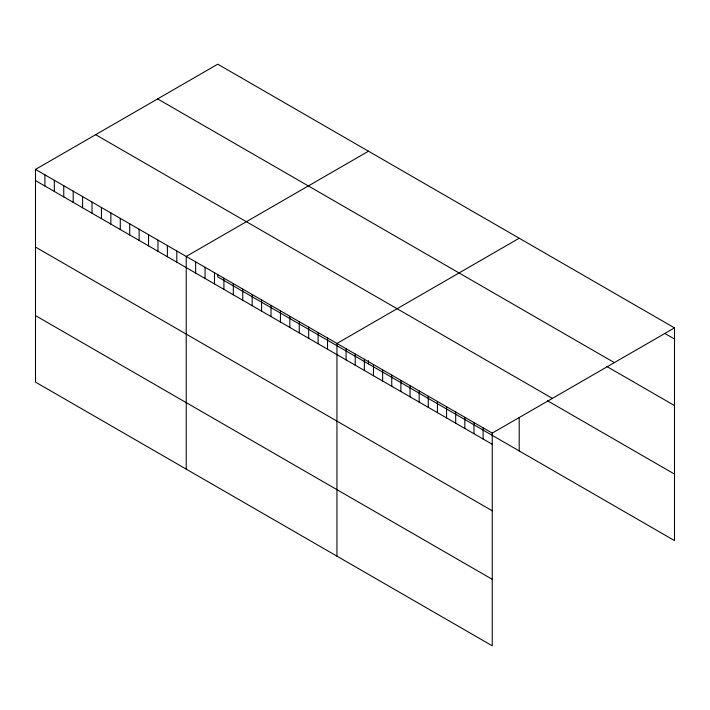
<?xml version="1.0" encoding="UTF-8"?>
<svg xmlns="http://www.w3.org/2000/svg" width="710" height="710" viewBox="0 0 710 710"><rect width="100%" height="100%" fill="white"/><g stroke="black" fill="none" stroke-linecap="round" stroke-linejoin="round"><path stroke-width="1.06" d="M35.5 169.415L492.243 433.109L492.243 645.807L35.5 382.113L35.5 169.415L217.757 64.193L674.5 327.887L674.5 540.585L217.757 276.891L217.757 274.672M368.481 151.212L186.224 256.434L186.224 469.132M519.205 238.232L336.948 343.454L336.948 556.152M492.243 433.109L674.5 327.887M665.368 333.789L674.5 339.06M157.611 98.912L614.354 362.615M606.899 366.537L674.5 405.561M95.646 134.687L552.389 398.39M547.525 400.777L674.5 474.085M35.5 180.588L492.243 444.282M35.5 247.089L492.243 510.783M35.5 315.604L492.243 579.307M519.205 417.675L519.205 450.93M483.111 427.837L483.111 439.011M473.978 422.565L473.978 433.739M464.837 417.294L464.837 428.458M455.705 412.013L455.705 423.187M446.572 406.741L446.572 417.915M437.431 401.469L437.431 412.643M428.299 396.198L428.299 407.362M419.166 390.917L419.166 402.091M410.034 385.645L410.034 396.819M400.893 380.374L400.893 391.547M391.76 375.102L391.76 386.267M382.628 369.821L382.628 380.995M373.487 364.549L373.487 375.723M368.481 360.582L368.481 363.911M364.354 359.278L364.354 370.451M355.222 354.006L355.222 365.171M346.089 348.725L346.089 359.899M327.532 338.013L327.532 349.187M318.107 332.582L318.107 343.746M308.69 327.141L308.69 338.306M299.274 321.701L299.274 332.875M289.849 316.261L289.849 327.434M280.432 310.82L280.432 321.994M271.007 305.38L271.007 316.553M261.591 299.948L261.591 311.113M252.165 294.508L252.165 305.673M242.749 289.068L242.749 300.241M233.324 283.627L233.324 294.801M223.907 278.187L223.907 289.361M214.491 272.746L214.491 283.92M205.066 267.315L205.066 278.48M195.649 261.875L195.649 273.039M176.808 250.994L176.808 262.167M167.382 245.553L167.382 256.727M157.966 240.122L157.966 251.287M148.541 234.682L148.541 245.846M139.124 229.241L139.124 240.415M129.699 223.801L129.699 234.974M120.283 218.36L120.283 229.534M110.867 212.92L110.867 224.094M101.441 207.489L101.441 218.653M92.025 202.048L92.025 213.213M82.6 196.608L82.6 207.781M73.183 191.167L73.183 202.341M63.758 185.727L63.758 196.901M54.342 180.296L54.342 191.46M44.916 174.855L44.916 186.02"/></g></svg>
